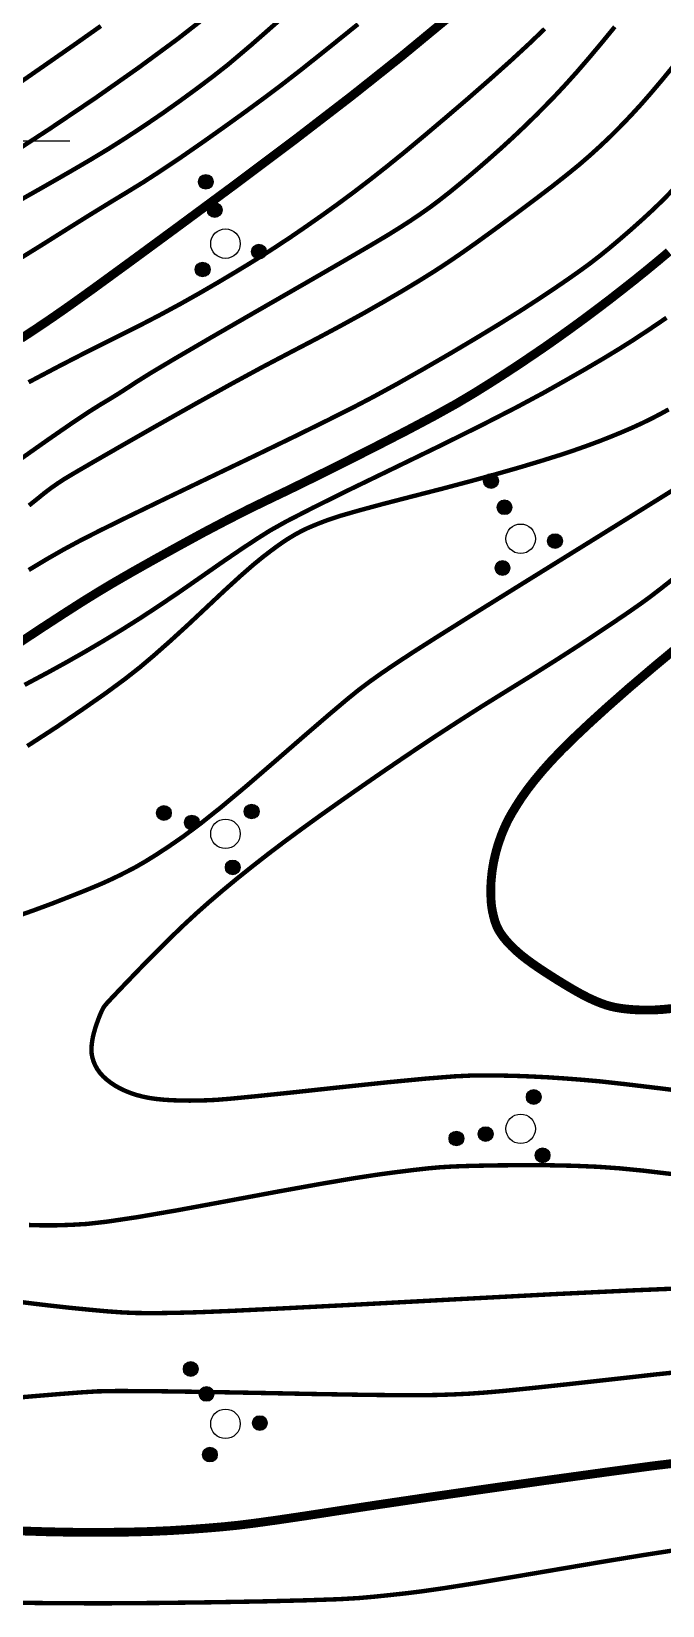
# Model space of a CAD drawing. Extents: x 396500 to 398250, y 1005980 to 1008200.
# Drawn here: x 398029.75 to 398040.44, y 1007930.96 to 1007957.64 of the extents above; entities that cross this region are included whole.
import ezdxf

# ---------------------------------------------------------------- set-up
doc = ezdxf.new("R2010")
doc.units = 0
doc.header["$LTSCALE"] = 0.5
doc.layers.get('0').update_dxf_attribs({"linetype": 'CONTINUOUS'})
for name, color, linetype in [('DGX', 2, 'CONTINUOUS'), ('ZBTZ', 3, 'CONTINUOUS'), ('用地红线', 1, 'CONTINUOUS')]:
    doc.layers.add(name, color=color, linetype=linetype)

# ---------------------------------------------------------------- blocks, each defined once
blk = doc.blocks.new('*U110')
at = {"linetype": 'Continuous'}
for points in [[(-0.25, 2.2), (-0.238, 2.123), (-0.238, 2.277)], [(-0.238, 2.277), (-0.202, 2.053), (-0.202, 2.347)], [(-0.202, 2.053), (-0.238, 2.277), (-0.238, 2.123)], [(-0.202, 2.347), (-0.147, 1.998), (-0.147, 2.402)], [(-0.147, 1.998), (-0.202, 2.347), (-0.202, 2.053)], [(-0.147, 2.402), (-0.077, 1.962), (-0.077, 2.438)], [(-0.077, 1.962), (-0.147, 2.402), (-0.147, 1.998)], [(-0.077, 2.438), (0, 1.95), (0, 2.45)], [(0, 1.95), (-0.077, 2.438), (-0.077, 1.962)], [(0, 2.45), (0.077, 1.962), (0.077, 2.438)], [(0.077, 1.962), (0, 2.45), (0, 1.95)], [(0.077, 2.438), (0.147, 1.998), (0.147, 2.402)], [(0.147, 1.998), (0.077, 2.438), (0.077, 1.962)], [(0.147, 2.402), (0.202, 2.053), (0.202, 2.347)], [(0.202, 2.053), (0.147, 2.402), (0.147, 1.998)], [(0.202, 2.347), (0.238, 2.123), (0.238, 2.277)], [(0.238, 2.123), (0.202, 2.347), (0.202, 2.053)], [(0.25, 2.2), (0.238, 2.277), (0.238, 2.123)]]:
    blk.add_solid(points, dxfattribs=at)
blk = doc.blocks.new('*U109')
at = {"linetype": 'Continuous'}
for points in [[(-0.25, 1.2), (-0.238, 1.123), (-0.238, 1.277)], [(-0.238, 1.277), (-0.202, 1.053), (-0.202, 1.347)], [(-0.202, 1.053), (-0.238, 1.277), (-0.238, 1.123)], [(-0.202, 1.347), (-0.147, 0.998), (-0.147, 1.402)], [(-0.147, 0.998), (-0.202, 1.347), (-0.202, 1.053)], [(-0.147, 1.402), (-0.077, 0.962), (-0.077, 1.438)], [(-0.077, 0.962), (-0.147, 1.402), (-0.147, 0.998)], [(-0.077, 1.438), (0, 0.95), (0, 1.45)], [(0, 0.95), (-0.077, 1.438), (-0.077, 0.962)], [(0, 1.45), (0.077, 0.962), (0.077, 1.438)], [(0.077, 0.962), (0, 1.45), (0, 0.95)], [(0.077, 1.438), (0.147, 0.998), (0.147, 1.402)], [(0.147, 0.998), (0.077, 1.438), (0.077, 0.962)], [(0.147, 1.402), (0.202, 1.053), (0.202, 1.347)], [(0.202, 1.053), (0.147, 1.402), (0.147, 0.998)], [(0.202, 1.347), (0.238, 1.123), (0.238, 1.277)], [(0.238, 1.123), (0.202, 1.347), (0.202, 1.053)], [(0.25, 1.2), (0.238, 1.277), (0.238, 1.123)]]:
    blk.add_solid(points, dxfattribs=at)
blk = doc.blocks.new('*U108')
at = {"linetype": 'Continuous'}
for points in [[(-1.25, -0.6), (-1.238, -0.677), (-1.238, -0.523)], [(-1.238, -0.523), (-1.202, -0.747), (-1.202, -0.453)], [(-1.202, -0.747), (-1.238, -0.523), (-1.238, -0.677)], [(-1.202, -0.453), (-1.147, -0.802), (-1.147, -0.398)], [(-1.147, -0.802), (-1.202, -0.453), (-1.202, -0.747)], [(-1.147, -0.398), (-1.077, -0.838), (-1.077, -0.362)], [(-1.077, -0.838), (-1.147, -0.398), (-1.147, -0.802)], [(-1.077, -0.362), (-1, -0.85), (-1, -0.35)], [(-1, -0.85), (-1.077, -0.362), (-1.077, -0.838)], [(-1, -0.35), (-0.923, -0.838), (-0.923, -0.362)], [(-0.923, -0.838), (-1, -0.35), (-1, -0.85)], [(-0.923, -0.362), (-0.853, -0.802), (-0.853, -0.398)], [(-0.853, -0.802), (-0.923, -0.362), (-0.923, -0.838)], [(-0.853, -0.398), (-0.798, -0.747), (-0.798, -0.453)], [(-0.798, -0.747), (-0.853, -0.398), (-0.853, -0.802)], [(-0.798, -0.453), (-0.762, -0.677), (-0.762, -0.523)], [(-0.762, -0.677), (-0.798, -0.453), (-0.798, -0.747)], [(-0.75, -0.6), (-0.762, -0.523), (-0.762, -0.677)]]:
    blk.add_solid(points, dxfattribs=at)
blk = doc.blocks.new('*U107')
at = {"linetype": 'Continuous'}
for points in [[(0.75, -0.6), (0.762, -0.677), (0.762, -0.523)], [(0.762, -0.523), (0.798, -0.747), (0.798, -0.453)], [(0.798, -0.747), (0.762, -0.523), (0.762, -0.677)], [(0.798, -0.453), (0.853, -0.802), (0.853, -0.398)], [(0.853, -0.802), (0.798, -0.453), (0.798, -0.747)], [(0.853, -0.398), (0.923, -0.838), (0.923, -0.362)], [(0.923, -0.838), (0.853, -0.398), (0.853, -0.802)], [(0.923, -0.362), (1, -0.85), (1, -0.35)], [(1, -0.85), (0.923, -0.362), (0.923, -0.838)], [(1, -0.35), (1.077, -0.838), (1.077, -0.362)], [(1.077, -0.838), (1, -0.35), (1, -0.85)], [(1.077, -0.362), (1.147, -0.802), (1.147, -0.398)], [(1.147, -0.802), (1.077, -0.362), (1.077, -0.838)], [(1.147, -0.398), (1.202, -0.747), (1.202, -0.453)], [(1.202, -0.747), (1.147, -0.398), (1.147, -0.802)], [(1.202, -0.453), (1.238, -0.677), (1.238, -0.523)], [(1.238, -0.677), (1.202, -0.453), (1.202, -0.747)], [(1.25, -0.6), (1.238, -0.523), (1.238, -0.677)]]:
    blk.add_solid(points, dxfattribs=at)
blk = doc.blocks.new('gc160')
for centre, radius in [((0, 2.2), 0.25), ((0, 1.2), 0.25), ((0, 0), 0.5), ((-1, -0.6), 0.25), ((1, -0.6), 0.25)]:
    blk.add_circle(centre, radius)
at = {"linetype": 'Continuous'}
for name in ['*U110', '*U109', '*U108', '*U107']:
    blk.add_blockref(name, (0, 0), dxfattribs=at)

msp = doc.modelspace()

# ---------------------------------------------------------------- linework, layer by layer
at = {"layer": 'DGX', "linetype": 'Continuous', "const_width": 0.075}
for points in [[(398032.826, 1007957.977), (398032.225, 1007957.508), (398031.562, 1007957.02), (398030.837, 1007956.51), (398030.051, 1007955.98), (398029.227, 1007955.444)], [(398029.387, 1007954.681), (398029.946, 1007954.997), (398030.401, 1007955.258), (398030.752, 1007955.463), (398031.053, 1007955.645), (398031.356, 1007955.837), (398031.661, 1007956.038), (398031.969, 1007956.248), (398032.27, 1007956.462), (398032.556, 1007956.671), (398032.826, 1007956.875), (398033.082, 1007957.076), (398033.476, 1007957.41), (398034.164, 1007958.014)], [(398030.926, 1007957.729), (398030.499, 1007957.427), (398029.922, 1007957.025), (398029.195, 1007956.52)], [(398029.326, 1007953.646), (398029.913, 1007954.009), (398030.361, 1007954.291), (398030.753, 1007954.536), (398031.09, 1007954.743), (398031.371, 1007954.913), (398031.641, 1007955.079), (398031.943, 1007955.275), (398032.278, 1007955.5), (398032.646, 1007955.755), (398033.018, 1007956.019), (398033.365, 1007956.269), (398033.686, 1007956.505), (398033.983, 1007956.728), (398034.317, 1007956.987), (398034.749, 1007957.331), (398035.281, 1007957.76)], [(398039.63, 1007957.715), (398039.394, 1007957.427), (398039.178, 1007957.17), (398038.983, 1007956.944), (398038.807, 1007956.748), (398038.639, 1007956.567), (398038.466, 1007956.388), (398038.288, 1007956.209), (398038.105, 1007956.03), (398037.914, 1007955.849), (398037.71, 1007955.662), (398037.494, 1007955.47), (398037.266, 1007955.272), (398037.042, 1007955.083), (398036.839, 1007954.917), (398036.656, 1007954.773), (398036.493, 1007954.651), (398036.335, 1007954.54), (398036.165, 1007954.425), (398035.983, 1007954.308), (398035.789, 1007954.187), (398035.502, 1007954.016), (398035.042, 1007953.747), (398034.41, 1007953.381), (398033.603, 1007952.917), (398032.804, 1007952.456), (398032.194, 1007952.1), (398031.771, 1007951.848), (398031.536, 1007951.701), (398031.392, 1007951.606), (398031.242, 1007951.509), (398031.085, 1007951.412), (398030.921, 1007951.314), (398030.711, 1007951.182), (398030.416, 1007950.984), (398030.036, 1007950.721), (398029.57, 1007950.392)], [(398038.443, 1007957.681), (398038.177, 1007957.426), (398037.872, 1007957.144), (398037.528, 1007956.836), (398037.146, 1007956.501), (398036.758, 1007956.169), (398036.4, 1007955.866), (398036.071, 1007955.592), (398035.771, 1007955.349), (398035.487, 1007955.125), (398035.206, 1007954.91), (398034.928, 1007954.704), (398034.654, 1007954.507), (398034.388, 1007954.321), (398034.137, 1007954.149), (398033.9, 1007953.992), (398033.678, 1007953.849), (398033.45, 1007953.707), (398033.196, 1007953.553), (398032.917, 1007953.387), (398032.611, 1007953.209), (398032.281, 1007953.023), (398031.926, 1007952.831), (398031.547, 1007952.634), (398031.143, 1007952.432), (398030.705, 1007952.214), (398030.225, 1007951.967), (398029.702, 1007951.691)], [(398029.709, 1007949.603), (398029.851, 1007949.716), (398029.966, 1007949.81), (398030.082, 1007949.898), (398030.197, 1007949.979), (398030.312, 1007950.054), (398030.498, 1007950.165), (398030.823, 1007950.354), (398031.287, 1007950.621), (398031.891, 1007950.966), (398032.538, 1007951.331), (398033.129, 1007951.659), (398033.665, 1007951.95), (398034.146, 1007952.203), (398034.585, 1007952.432), (398034.994, 1007952.651), (398035.373, 1007952.859), (398035.722, 1007953.058), (398036.041, 1007953.244), (398036.329, 1007953.418), (398036.586, 1007953.579), (398036.812, 1007953.727), (398037.041, 1007953.884), (398037.307, 1007954.072), (398037.61, 1007954.292), (398037.95, 1007954.543), (398038.286, 1007954.795), (398038.577, 1007955.017), (398038.823, 1007955.211), (398039.024, 1007955.375), (398039.201, 1007955.528), (398039.376, 1007955.687), (398039.55, 1007955.852), (398039.722, 1007956.024), (398039.895, 1007956.204), (398040.072, 1007956.397), (398040.252, 1007956.603), (398040.436, 1007956.821), (398040.615, 1007957.04)], [(398040.506, 1007952.784), (398040.214, 1007952.586), (398039.944, 1007952.407), (398039.694, 1007952.25), (398039.436, 1007952.093), (398039.138, 1007951.918), (398038.801, 1007951.725), (398038.425, 1007951.513), (398037.97, 1007951.269), (398037.399, 1007950.976), (398036.711, 1007950.634), (398035.907, 1007950.244), (398035.128, 1007949.867), (398034.515, 1007949.563), (398034.068, 1007949.333), (398033.788, 1007949.176), (398033.568, 1007949.037), (398033.302, 1007948.861), (398032.991, 1007948.649), (398032.633, 1007948.399), (398032.263, 1007948.141), (398031.913, 1007947.904), (398031.583, 1007947.687), (398031.272, 1007947.491), (398030.968, 1007947.307), (398030.659, 1007947.125), (398030.344, 1007946.946), (398030.024, 1007946.77), (398029.634, 1007946.562)], [(398041.202, 1007950.23), (398040.369, 1007949.71), (398039.28, 1007949.032), (398038.176, 1007948.347), (398037.3, 1007947.802), (398036.653, 1007947.396), (398036.235, 1007947.13), (398035.948, 1007946.942), (398035.695, 1007946.771), (398035.477, 1007946.616), (398035.294, 1007946.478), (398035.081, 1007946.305), (398034.776, 1007946.047), (398034.379, 1007945.705), (398033.889, 1007945.279), (398033.388, 1007944.846), (398032.958, 1007944.486), (398032.599, 1007944.2), (398032.311, 1007943.986), (398032.072, 1007943.821), (398031.86, 1007943.682), (398031.675, 1007943.567), (398031.517, 1007943.476), (398031.374, 1007943.401), (398031.235, 1007943.331), (398031.099, 1007943.266), (398030.966, 1007943.205), (398030.813, 1007943.14), (398030.618, 1007943.06), (398030.379, 1007942.966), (398030.098, 1007942.856), (398029.776, 1007942.737), (398029.415, 1007942.61)], [(398040.695, 1007948.42), (398040.41, 1007948.194), (398040.225, 1007948.052), (398040.066, 1007947.936), (398039.86, 1007947.792), (398039.607, 1007947.62), (398039.307, 1007947.419), (398038.97, 1007947.198), (398038.606, 1007946.964), (398038.216, 1007946.718), (398037.799, 1007946.46), (398037.371, 1007946.194), (398036.949, 1007945.924), (398036.532, 1007945.652), (398036.121, 1007945.376), (398035.723, 1007945.105), (398035.347, 1007944.845), (398034.992, 1007944.597), (398034.659, 1007944.361), (398034.344, 1007944.133), (398034.044, 1007943.912), (398033.759, 1007943.696), (398033.489, 1007943.485), (398033.233, 1007943.28), (398032.992, 1007943.081), (398032.764, 1007942.886), (398032.551, 1007942.697), (398032.336, 1007942.498), (398032.102, 1007942.273), (398031.851, 1007942.023), (398031.58, 1007941.747), (398031.334, 1007941.491), (398031.152, 1007941.3), (398031.034, 1007941.174), (398030.982, 1007941.112), (398030.961, 1007941.076), (398030.937, 1007941.027), (398030.91, 1007940.965), (398030.881, 1007940.889), (398030.852, 1007940.809), (398030.828, 1007940.734), (398030.808, 1007940.663), (398030.792, 1007940.598), (398030.781, 1007940.535), (398030.772, 1007940.475), (398030.768, 1007940.417), (398030.767, 1007940.361), (398030.771, 1007940.305), (398030.783, 1007940.246), (398030.802, 1007940.183), (398030.829, 1007940.118), (398030.865, 1007940.052), (398030.91, 1007939.989), (398030.964, 1007939.929), (398031.027, 1007939.872), (398031.097, 1007939.818), (398031.173, 1007939.768), (398031.255, 1007939.722), (398031.343, 1007939.681), (398031.435, 1007939.644), (398031.533, 1007939.612), (398031.636, 1007939.585), (398031.743, 1007939.563), (398031.859, 1007939.546), (398031.985, 1007939.533), (398032.123, 1007939.524), (398032.271, 1007939.519), (398032.424, 1007939.517), (398032.577, 1007939.518), (398032.73, 1007939.523), (398032.881, 1007939.53), (398033.126, 1007939.55), (398033.556, 1007939.592), (398034.171, 1007939.656), (398034.973, 1007939.743), (398035.785, 1007939.828), (398036.43, 1007939.89), (398036.91, 1007939.928), (398037.225, 1007939.943), (398037.461, 1007939.944), (398037.706, 1007939.942), (398037.961, 1007939.936), (398038.225, 1007939.926), (398038.499, 1007939.912), (398038.784, 1007939.893), (398039.08, 1007939.87), (398039.386, 1007939.843), (398039.802, 1007939.797), (398040.426, 1007939.722), (398041.258, 1007939.616)], [(398029.711, 1007937.409), (398029.937, 1007937.403), (398030.174, 1007937.404), (398030.423, 1007937.412), (398030.683, 1007937.427), (398031.032, 1007937.466), (398031.547, 1007937.543), (398032.228, 1007937.66), (398033.075, 1007937.817), (398033.932, 1007937.977), (398034.643, 1007938.105), (398035.208, 1007938.201), (398035.627, 1007938.265), (398035.951, 1007938.308), (398036.234, 1007938.343), (398036.475, 1007938.37), (398036.675, 1007938.388), (398036.893, 1007938.401), (398037.19, 1007938.411), (398037.566, 1007938.419), (398038.021, 1007938.423), (398038.497, 1007938.422), (398038.937, 1007938.413), (398039.341, 1007938.396), (398039.708, 1007938.37), (398040.115, 1007938.33), (398040.638, 1007938.268)], [(398029.599, 1007934.492), (398030.156, 1007934.539), (398030.579, 1007934.572), (398030.869, 1007934.59), (398031.203, 1007934.596), (398031.76, 1007934.594), (398032.539, 1007934.583), (398033.54, 1007934.565), (398034.55, 1007934.545), (398035.352, 1007934.532), (398035.949, 1007934.525), (398036.339, 1007934.524), (398036.621, 1007934.529), (398036.897, 1007934.538), (398037.166, 1007934.551), (398037.427, 1007934.569), (398037.757, 1007934.598), (398038.229, 1007934.646), (398038.843, 1007934.712), (398039.601, 1007934.796), (398040.351, 1007934.88), (398040.946, 1007934.942)]]:
    msp.add_lwpolyline(points, dxfattribs=at)
at = {"layer": 'DGX', "color": 3, "linetype": 'Continuous', "lineweight": -2, "const_width": 0.15}
for points in [[(398036.782, 1007957.846), (398036.026, 1007957.221), (398035.176, 1007956.545), (398034.232, 1007955.818), (398033.193, 1007955.038), (398032.203, 1007954.306), (398031.407, 1007953.721), (398030.804, 1007953.281), (398030.395, 1007952.988), (398030.095, 1007952.779), (398029.823, 1007952.595), (398029.577, 1007952.434)], [(398040.544, 1007953.901), (398040.357, 1007953.744), (398040.163, 1007953.584), (398039.961, 1007953.421), (398039.754, 1007953.258), (398039.544, 1007953.094), (398039.33, 1007952.931), (398039.112, 1007952.768), (398038.892, 1007952.607), (398038.672, 1007952.449), (398038.453, 1007952.295), (398038.233, 1007952.145), (398038.008, 1007951.993), (398037.77, 1007951.837), (398037.519, 1007951.676), (398037.255, 1007951.511), (398036.946, 1007951.327), (398036.559, 1007951.112), (398036.095, 1007950.866), (398035.554, 1007950.588), (398035.008, 1007950.312), (398034.528, 1007950.073), (398034.114, 1007949.87), (398033.767, 1007949.704), (398033.437, 1007949.544), (398033.073, 1007949.359), (398032.675, 1007949.15), (398032.244, 1007948.915), (398031.823, 1007948.682), (398031.454, 1007948.474), (398031.139, 1007948.292), (398030.877, 1007948.135), (398030.615, 1007947.973), (398030.3, 1007947.771), (398029.931, 1007947.531), (398029.509, 1007947.252)], [(398040.656, 1007941.084), (398040.451, 1007941.063), (398040.309, 1007941.054), (398040.2, 1007941.052), (398040.096, 1007941.052), (398039.996, 1007941.056), (398039.9, 1007941.062), (398039.808, 1007941.071), (398039.72, 1007941.083), (398039.638, 1007941.097), (398039.559, 1007941.115), (398039.479, 1007941.138), (398039.392, 1007941.169), (398039.297, 1007941.208), (398039.194, 1007941.255), (398039.08, 1007941.313), (398038.952, 1007941.384), (398038.81, 1007941.468), (398038.653, 1007941.564), (398038.498, 1007941.663), (398038.36, 1007941.753), (398038.24, 1007941.836), (398038.139, 1007941.91), (398038.048, 1007941.981), (398037.961, 1007942.056), (398037.879, 1007942.135), (398037.801, 1007942.217), (398037.732, 1007942.302), (398037.675, 1007942.387), (398037.631, 1007942.473), (398037.599, 1007942.56), (398037.576, 1007942.645), (398037.558, 1007942.725), (398037.545, 1007942.801), (398037.537, 1007942.872), (398037.533, 1007942.941), (398037.531, 1007943.013), (398037.53, 1007943.088), (398037.532, 1007943.166), (398037.536, 1007943.245), (398037.544, 1007943.326), (398037.553, 1007943.408), (398037.566, 1007943.49), (398037.581, 1007943.574), (398037.6, 1007943.659), (398037.621, 1007943.744), (398037.646, 1007943.831), (398037.674, 1007943.917), (398037.705, 1007944.004), (398037.74, 1007944.092), (398037.778, 1007944.18), (398037.824, 1007944.275), (398037.884, 1007944.384), (398037.958, 1007944.506), (398038.046, 1007944.643), (398038.149, 1007944.789), (398038.268, 1007944.943), (398038.402, 1007945.104), (398038.552, 1007945.272), (398038.731, 1007945.459), (398038.949, 1007945.674), (398039.208, 1007945.918), (398039.507, 1007946.19), (398039.867, 1007946.507), (398040.309, 1007946.883), (398040.833, 1007947.318)], [(398029.496, 1007932.227), (398030.031, 1007932.21), (398030.519, 1007932.201), (398030.967, 1007932.2), (398031.382, 1007932.205), (398031.765, 1007932.215), (398032.115, 1007932.231), (398032.436, 1007932.251), (398032.732, 1007932.273), (398033.003, 1007932.296), (398033.248, 1007932.321), (398033.53, 1007932.356), (398033.911, 1007932.409), (398034.39, 1007932.48), (398034.967, 1007932.569), (398035.655, 1007932.674), (398036.466, 1007932.794), (398037.402, 1007932.93), (398038.461, 1007933.08), (398039.473, 1007933.22), (398040.268, 1007933.326), (398040.845, 1007933.397)]]:
    msp.add_lwpolyline(points, dxfattribs=at)
at = {"layer": 'DGX', "linetype": 'Continuous', "const_width": 0.075, "flags": 128}
for points in [[(398029.704, 1007948.509), (398030.01, 1007948.693), (398030.3, 1007948.859), (398030.573, 1007949.006), (398030.909, 1007949.177), (398031.388, 1007949.413), (398032.011, 1007949.715), (398032.777, 1007950.083), (398033.555, 1007950.456), (398034.213, 1007950.775), (398034.752, 1007951.04), (398035.171, 1007951.25), (398035.545, 1007951.446), (398035.948, 1007951.666), (398036.381, 1007951.911), (398036.844, 1007952.179), (398037.296, 1007952.448), (398037.699, 1007952.693), (398038.053, 1007952.915), (398038.356, 1007953.112), (398038.619, 1007953.288), (398038.847, 1007953.444), (398039.041, 1007953.581), (398039.202, 1007953.698), (398039.353, 1007953.815), (398039.521, 1007953.95), (398039.705, 1007954.105), (398039.905, 1007954.278), (398040.105, 1007954.457), (398040.289, 1007954.627), (398040.455, 1007954.789), (398040.606, 1007954.944)], [(398029.68, 1007945.526), (398030.176, 1007945.848), (398030.627, 1007946.155), (398031.013, 1007946.425), (398031.333, 1007946.661), (398031.588, 1007946.861), (398031.824, 1007947.061), (398032.089, 1007947.295), (398032.384, 1007947.564), (398032.707, 1007947.867), (398033.02, 1007948.161), (398033.284, 1007948.402), (398033.498, 1007948.59), (398033.663, 1007948.725), (398033.795, 1007948.826), (398033.908, 1007948.91), (398034.003, 1007948.977), (398034.08, 1007949.028), (398034.148, 1007949.07), (398034.215, 1007949.11), (398034.283, 1007949.147), (398034.351, 1007949.183), (398034.429, 1007949.22), (398034.527, 1007949.262), (398034.646, 1007949.31), (398034.786, 1007949.363), (398034.987, 1007949.429), (398035.29, 1007949.516), (398035.695, 1007949.626), (398036.201, 1007949.757), (398036.734, 1007949.894), (398037.218, 1007950.023), (398037.652, 1007950.143), (398038.038, 1007950.254), (398038.38, 1007950.357), (398038.683, 1007950.452), (398038.948, 1007950.54), (398039.174, 1007950.62), (398039.376, 1007950.695), (398039.568, 1007950.771), (398039.751, 1007950.846), (398039.923, 1007950.92), (398040.087, 1007950.995), (398040.245, 1007951.072), (398040.397, 1007951.151), (398040.543, 1007951.231)], [(398040.976, 1007936.345), (398039.925, 1007936.301), (398038.571, 1007936.236), (398036.914, 1007936.149), (398035.287, 1007936.062), (398034.022, 1007935.997), (398033.12, 1007935.953), (398032.58, 1007935.931), (398032.243, 1007935.922), (398031.95, 1007935.917), (398031.7, 1007935.916), (398031.494, 1007935.919), (398031.288, 1007935.928), (398031.036, 1007935.946), (398030.74, 1007935.973), (398030.398, 1007936.007), (398030.054, 1007936.045), (398029.751, 1007936.081), (398029.49, 1007936.114)], [(398040.614, 1007931.893), (398040.124, 1007931.817), (398039.481, 1007931.712), (398038.685, 1007931.577), (398037.887, 1007931.441), (398037.236, 1007931.333), (398036.732, 1007931.254), (398036.376, 1007931.203), (398036.096, 1007931.168), (398035.824, 1007931.138), (398035.561, 1007931.111), (398035.305, 1007931.088), (398034.961, 1007931.068), (398034.436, 1007931.05), (398033.729, 1007931.032), (398032.841, 1007931.016), (398031.901, 1007931.004), (398031.039, 1007930.998), (398030.257, 1007930.999), (398029.554, 1007931.007)]]:
    msp.add_lwpolyline(points, dxfattribs=at)
at = {"layer": '用地红线', "linetype": 'Continuous', "flags": 128}
msp.add_lwpolyline([(398017.747, 1007957.596), (398020.07, 1007955.78), (398030.403, 1007955.78)], dxfattribs=at)

# ---------------------------------------------------------------- block references
at = {"layer": 'ZBTZ', "linetype": 'Continuous', "yscale": 0.5}
for p, xscale, rotation in [((398033.036, 1007954.039), 0.500000000015918, 17.58964812107067), ((398038.036, 1007949.039), 0.5000000000177822, 27.13705862919818), ((398033.036, 1007944.039), 0.5000000000024973, 71.33640552778824), ((398038.036, 1007939.039), 0.4999999999512226, 98.57234412693927), ((398033.036, 1007934.039), 0.5000000000345832, 32.27332377206188)]:
    msp.add_blockref('gc160', p, dxfattribs=dict(at, xscale=xscale, rotation=rotation))

doc.saveas('drawing.dxf')
